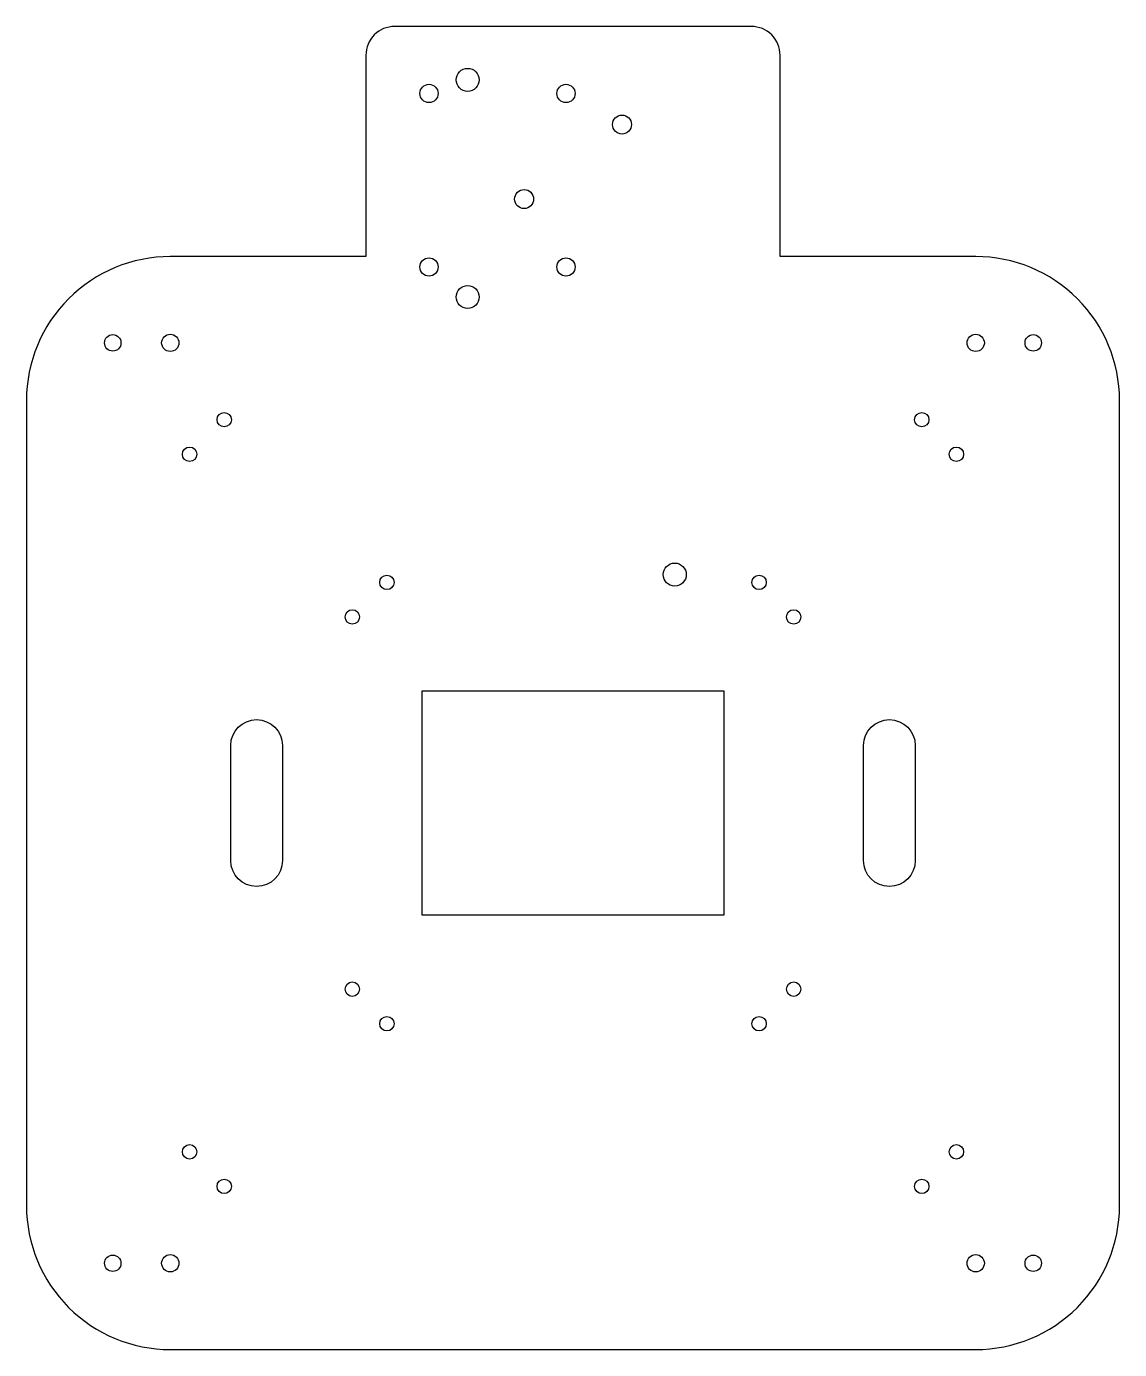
# Model space of a CAD drawing. Header units: millimetres. Extents: x -95 to 95, y -95 to 135.
import ezdxf

# ---------------------------------------------------------------- set-up
doc = ezdxf.new("R2010")
doc.units = ezdxf.units.MM

msp = doc.modelspace()

# ---------------------------------------------------------------- linework, layer by layer
for points in [[(36, 130, 0.414214), (31, 135), (-31, 135, 0.414214), (-36, 130), (-36, 95), (-70, 95, 0.414214), (-95, 70), (-95, -70, 0.414214), (-70, -95), (70, -95, 0.414214), (95, -70), (95, 70, 0.414214), (70, 95), (36, 95)], [(-59.5, -10), (-59.5, 10, -1), (-50.5, 10), (-50.5, -10, -1)], [(50.5, -10), (50.5, 10, -1), (59.5, 10), (59.5, -10, -1)]]:
    msp.add_lwpolyline(points, format="xyb", close=True)
msp.add_lwpolyline([(-26.2, -19.5), (-26.2, 19.5), (26.2, 19.5), (26.2, -19.5)], close=True)
for centre, radius in [((-18.31, 125.72), 2), ((-25.03, 123.35), 1.59), ((-1.22, 123.35), 1.59), ((8.52, 117.95), 1.65), ((-8.5, 105), 1.65), ((-25.03, 93.19), 1.59), ((-1.22, 93.19), 1.59), ((-18.31, 87.97), 2), ((-80, 80), 1.43), ((-70, 80), 1.5), ((70, 80), 1.5), ((80, 80), 1.43), ((-60.63, 66.64), 1.25), ((60.63, 66.64), 1.25), ((-66.64, 60.63), 1.25), ((66.64, 60.63), 1.25), ((17.69, 39.72), 2), ((-32.35, 38.36), 1.25), ((32.35, 38.36), 1.25), ((-38.36, 32.35), 1.25), ((38.36, 32.35), 1.25), ((-38.36, -32.35), 1.25), ((38.36, -32.35), 1.25), ((-32.35, -38.36), 1.25), ((32.35, -38.36), 1.25), ((-66.64, -60.63), 1.25), ((66.64, -60.63), 1.25), ((-60.63, -66.64), 1.25), ((60.63, -66.64), 1.25), ((-80, -80), 1.43), ((-70, -80), 1.5), ((70, -80), 1.5), ((80, -80), 1.43)]:
    msp.add_circle(centre, radius)

doc.saveas('drawing.dxf')
